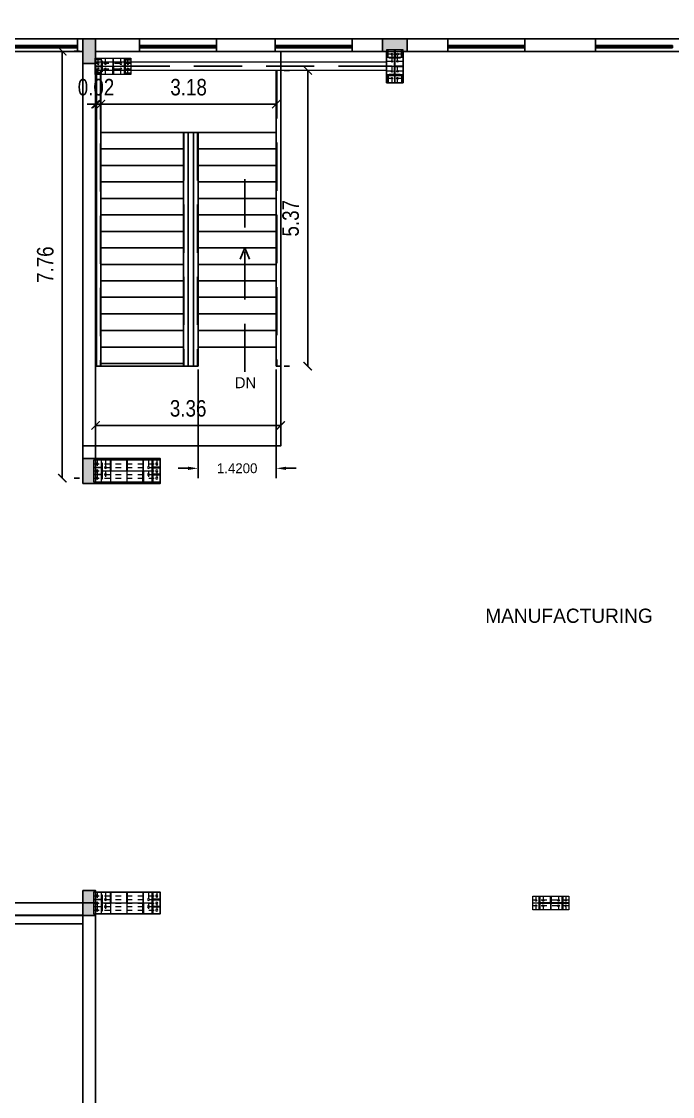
# Model space of a CAD drawing. Header units: metres. Extents: x 1422408 to 2267285, y 4015 to 80428.
# Drawn here: x 2267129.57 to 2267141.4, y 4048.94 to 4068.47 of the extents above; entities that cross this region are included whole.
import ezdxf
from ezdxf.enums import TextEntityAlignment as Align

# ---------------------------------------------------------------- set-up
doc = ezdxf.new("R2010")
doc.units = ezdxf.units.M
doc.header["$LTSCALE"] = 3.5
doc.header["$MEASUREMENT"] = 0
for name, pattern in [('CENTER2', [1.125, 0.75, -0.125, 0.125, -0.125]), ('CONTIN', [0]), ('DOT2', [0.125, 0, -0.125]), ('HIDDEN', [0.375, 0.25, -0.125])]:
    doc.linetypes.add(name, pattern=pattern)
doc.layers.get('0').update_dxf_attribs({"linetype": 'CONTINUOUS'})
doc.layers.get('DEFPOINTS').update_dxf_attribs({"linetype": 'CONTINUOUS'})
for name, color, linetype, lineweight in [('1', 1, 'CONTIN', 18), ('BASEPLATE', 2, 'CONTINUOUS', 18), ('RCC COLUMN', 7, 'CONTINUOUS', 18), ('STEEL', 11, 'CONTINUOUS', 18), ('STIFFENER', 6, 'CONTINUOUS', 18)]:
    doc.layers.add(name, color=color, linetype=linetype, lineweight=lineweight)
for name, color, linetype in [('BLK_1_FLR_1_BLT_UP_AREA', 1, 'CONTINUOUS'), ('BLK_1_FLR_1_BLT_UP_AREA_DEDUCT', 1, 'CONTINUOUS'), ('BLK_1_FLR_1_CARPET_AREA', 10, 'CONTINUOUS'), ('BLK_1_FLR_1_EXIT_WIDTH_DOOR', 2, 'CONTINUOUS'), ('BLK_1_FLR_1_REGULAR_ROOM_1', 117, 'CONTINUOUS'), ('BLK_1_LVL_1_BLDG_FOOT_PRINT', 1, 'CONTINUOUS'), ('COLUMN', 2, 'CONTINUOUS'), ('DIM', 41, 'CONTINUOUS'), ('ID', 3, 'CONTINUOUS'), ('norms', 4, 'CONTINUOUS'), ('rm no', 57, 'CONTINUOUS'), ('STEPS', 233, 'CONTINUOUS'), ('TEXT1', 7, 'CONTINUOUS'), ('TURBOVENT', 16, 'CONTINUOUS'), ('WALL', 125, 'CONTINUOUS'), ('WIN', 8, 'CONTINUOUS')]:
    doc.layers.add(name, color=color, linetype=linetype)
doc.styles.add('ID', font='GOTHIC.TTF', dxfattribs={"width": 0.85})
doc.styles.add('J2', font='swissel.ttf', dxfattribs={"height": 4.75})
doc.styles.add('USA TEXT', font='GOTHIC.TTF')
doc.dimstyles.new('1-100-ID', dxfattribs={"dimtxt": 0.3, "dimasz": 0.15, "dimexe": 0.1, "dimexo": 0.06, "dimgap": 0.15, "dimtad": 1, "dimzin": 3, "dimdsep": 46, "dimtxsty": 'ID', "dimblk": 'ARCHTICK', "dimcen": 0, "dimclrd": 252, "dimclre": 252, "dimclrt": 3, "dimadec": 0, "dimazin": 0, "dimtfac": 1, "dimtix": 1, "dimtmove": 2, "dimatfit": 3, "dimldrblk": 'OPEN90', "dimfxl": 0, "dimtolj": 1, "dimtzin": 0, "dimarcsym": 0})
doc.dimstyles.get("Standard").update_dxf_attribs({"dimtxt": 0.18, "dimasz": 0.18, "dimexe": 0.18, "dimexo": 0.0625, "dimgap": 0.09, "dimtad": 0, "dimtih": 1, "dimtoh": 1, "dimdec": 4, "dimzin": 0, "dimdsep": 46, "dimtxsty": 'Standard', "dimcen": 0.09, "dimadec": 0, "dimazin": 0, "dimtfac": 1, "dimtdec": 4, "dimtofl": 0, "dimtmove": 0, "dimatfit": 3, "dimfxl": 1, "dimtolj": 1, "dimtzin": 0, "dimarcsym": 0})

# ---------------------------------------------------------------- blocks, each defined once
blk = doc.blocks.new('BP4')
at = {"layer": '1', "linetype": 'Continuous'}
for centre in [(12801591, 6757594), (12801591, 6757464), (12801691, 6757594), (12801691, 6757464), (12801591, 6757184), (12801591, 6757054), (12801691, 6757184), (12801691, 6757054)]:
    blk.add_circle(centre, 16, dxfattribs=at)
at = {"layer": 'BASEPLATE', "linetype": 'Continuous'}
blk.add_lwpolyline([(12801791, 6757649), (12801491, 6757649), (12801491, 6756999), (12801791, 6756999)], close=True, dxfattribs=at)
at = {"layer": 'RCC COLUMN', "color": 4, "linetype": 'CENTER2', "ltscale": 2}
for p, q in [((12801591, 6756999), (12801591, 6757649)), ((12801691, 6756999), (12801691, 6757649)), ((12801791, 6757594), (12801491, 6757594)), ((12801791, 6757464), (12801491, 6757464)), ((12801791, 6757324), (12801491, 6757324)), ((12801791, 6757184), (12801491, 6757184)), ((12801791, 6757054), (12801491, 6757054))]:
    blk.add_line(p, q, dxfattribs=at)
at = {"layer": 'RCC COLUMN', "linetype": 'Continuous'}
blk.add_line((12801638, 6757324), (12801643, 6757324), dxfattribs=at)
at = {"layer": 'STEEL', "linetype": 'Continuous'}
for points in [[(12801541, 6757524), (12801741, 6757524), (12801741, 6757532), (12801541, 6757532)], [(12801638, 6757124), (12801643, 6757124), (12801643, 6757524), (12801638, 6757524)], [(12801541, 6757124), (12801741, 6757124), (12801741, 6757116), (12801541, 6757116)]]:
    blk.add_lwpolyline(points, close=True, dxfattribs=at)
at = {"layer": 'STIFFENER', "linetype": 'Continuous'}
for points in [[(12801511, 6757639), (12801511, 6757542), (12801521, 6757542), (12801521, 6757639)], [(12801646, 6757639), (12801646, 6757542), (12801636, 6757542), (12801636, 6757639)], [(12801771, 6757639), (12801771, 6757542), (12801761, 6757542), (12801761, 6757639)], [(12801501, 6757542), (12801781, 6757542), (12801781, 6757532), (12801501, 6757532)], [(12801501, 6757329), (12801638, 6757329), (12801638, 6757319), (12801501, 6757319)], [(12801781, 6757329), (12801643, 6757329), (12801643, 6757319), (12801781, 6757319)], [(12801501, 6757106), (12801781, 6757106), (12801781, 6757116), (12801501, 6757116)], [(12801511, 6757009), (12801511, 6757106), (12801521, 6757106), (12801521, 6757009)], [(12801646, 6757009), (12801646, 6757106), (12801636, 6757106), (12801636, 6757009)], [(12801771, 6757009), (12801771, 6757106), (12801761, 6757106), (12801761, 6757009)]]:
    blk.add_lwpolyline(points, close=True, dxfattribs=at)
blk = doc.blocks.new('BP1')
at = {"layer": '1', "linetype": 'Continuous'}
for centre in [(12808943, 6760111), (12809008, 6759961), (12809073, 6760111), (12809138, 6759961), (12809203, 6760111), (12809008, 6759181), (12809138, 6759181), (12808943, 6759031), (12809073, 6759031), (12809203, 6759031)]:
    blk.add_circle(centre, 18, dxfattribs=at)
at = {"layer": 'BASEPLATE', "linetype": 'Continuous'}
blk.add_lwpolyline([(12808878, 6760176), (12809268, 6760176), (12809268, 6758966), (12808878, 6758966)], close=True, dxfattribs=at)
at = {"layer": 'RCC COLUMN', "color": 4, "linetype": 'CENTER2', "ltscale": 2}
for p, q in [((12808943, 6760176), (12808943, 6758966)), ((12809008, 6760176), (12809008, 6758966)), ((12809073, 6760176), (12809073, 6758966)), ((12809138, 6760176), (12809138, 6758966)), ((12809203, 6760176), (12809203, 6758966)), ((12808878, 6760111), (12809268, 6760111)), ((12808878, 6759961), (12809268, 6759961)), ((12808878, 6759571), (12809268, 6759571)), ((12808878, 6759181), (12809268, 6759181)), ((12808878, 6759031), (12809268, 6759031))]:
    blk.add_line(p, q, dxfattribs=at)
at = {"layer": 'STEEL', "linetype": 'Continuous'}
for points in [[(12808923, 6760021), (12809223, 6760021), (12809223, 6760031), (12808923, 6760031)], [(12809070, 6760021), (12809070, 6759121), (12809076, 6759121), (12809076, 6760021)], [(12808923, 6759121), (12809223, 6759121), (12809223, 6759111), (12808923, 6759111)]]:
    blk.add_lwpolyline(points, close=True, dxfattribs=at)
at = {"layer": 'STIFFENER', "linetype": 'Continuous'}
for points in [[(12809003, 6760166), (12809003, 6760041), (12809013, 6760041), (12809013, 6760166)], [(12809133, 6760166), (12809133, 6760041), (12809143, 6760041), (12809143, 6760166)], [(12809258, 6760031), (12808888, 6760031), (12808888, 6760041), (12809258, 6760041)], [(12808888, 6759861), (12809070, 6759861), (12809070, 6759871), (12808888, 6759871)], [(12809258, 6759861), (12809076, 6759861), (12809076, 6759871), (12809258, 6759871)], [(12808888, 6759566), (12809070, 6759566), (12809070, 6759576), (12808888, 6759576)], [(12809258, 6759566), (12809076, 6759566), (12809076, 6759576), (12809258, 6759576)], [(12808888, 6759281), (12809070, 6759281), (12809070, 6759271), (12808888, 6759271)], [(12809258, 6759281), (12809076, 6759281), (12809076, 6759271), (12809258, 6759271)], [(12809258, 6759111), (12808888, 6759111), (12808888, 6759101), (12809258, 6759101)], [(12809003, 6758976), (12809003, 6759101), (12809013, 6759101), (12809013, 6758976)], [(12809133, 6758976), (12809133, 6759101), (12809143, 6759101), (12809143, 6758976)]]:
    blk.add_lwpolyline(points, close=True, dxfattribs=at)
blk = doc.blocks.new('BP3')
at = {"layer": '1', "linetype": 'Continuous'}
for centre in [(12663443, 6740559), (12663443, 6740429), (12663543, 6740559), (12663543, 6740429), (12663443, 6740249), (12663543, 6740249), (12663443, 6740119), (12663543, 6740119)]:
    blk.add_circle(centre, 16, dxfattribs=at)
at = {"layer": 'BASEPLATE', "linetype": 'Continuous'}
blk.add_lwpolyline([(12663343, 6740039), (12663643, 6740039), (12663643, 6740639), (12663343, 6740639)], close=True, dxfattribs=at)
at = {"layer": 'RCC COLUMN', "color": 4, "linetype": 'CENTER2', "ltscale": 2}
for p, q in [((12663443, 6740639), (12663443, 6740039)), ((12663493, 6740639), (12663493, 6740039)), ((12663543, 6740639), (12663543, 6740039)), ((12663343, 6740559), (12663643, 6740559)), ((12663343, 6740429), (12663643, 6740429)), ((12663343, 6740339), (12663643, 6740339)), ((12663343, 6740249), (12663643, 6740249)), ((12663343, 6740119), (12663643, 6740119))]:
    blk.add_line(p, q, dxfattribs=at)
at = {"layer": 'STEEL', "linetype": 'Continuous'}
for points in [[(12663593, 6740489), (12663593, 6740497), (12663393, 6740497), (12663393, 6740489)], [(12663496, 6740489), (12663496, 6740189), (12663491, 6740189), (12663491, 6740489)], [(12663593, 6740189), (12663593, 6740181), (12663393, 6740181), (12663393, 6740189)]]:
    blk.add_lwpolyline(points, close=True, dxfattribs=at)
at = {"layer": 'STIFFENER', "linetype": 'Continuous'}
for points in [[(12663363, 6740629), (12663363, 6740507), (12663373, 6740507), (12663373, 6740629)], [(12663488, 6740629), (12663488, 6740507), (12663498, 6740507), (12663498, 6740629)], [(12663623, 6740629), (12663623, 6740507), (12663613, 6740507), (12663613, 6740629)], [(12663633, 6740507), (12663353, 6740507), (12663353, 6740497), (12663633, 6740497)], [(12663353, 6740334), (12663491, 6740334), (12663491, 6740344), (12663353, 6740344)], [(12663633, 6740334), (12663496, 6740334), (12663496, 6740344), (12663633, 6740344)], [(12663633, 6740171), (12663353, 6740171), (12663353, 6740181), (12663633, 6740181)], [(12663363, 6740049), (12663363, 6740171), (12663373, 6740171), (12663373, 6740049)], [(12663488, 6740049), (12663488, 6740171), (12663498, 6740171), (12663498, 6740049)], [(12663623, 6740049), (12663623, 6740171), (12663613, 6740171), (12663613, 6740049)]]:
    blk.add_lwpolyline(points, close=True, dxfattribs=at)
blk = doc.blocks.new('BP2')
at = {"layer": '1', "linetype": 'Continuous'}
for centre in [(12850902, 6749562), (12850902, 6749432), (12851002, 6749562), (12851002, 6749432), (12850902, 6749152), (12850902, 6749022), (12851002, 6749152), (12851002, 6749022)]:
    blk.add_circle(centre, 15, dxfattribs=at)
at = {"layer": 'BASEPLATE', "linetype": 'Continuous'}
blk.add_lwpolyline([(12850827, 6749617), (12851077, 6749617), (12851077, 6748967), (12850827, 6748967)], close=True, dxfattribs=at)
at = {"layer": 'RCC COLUMN', "color": 4, "linetype": 'CENTER2', "ltscale": 2}
for p, q in [((12850902, 6749617), (12850902, 6748967)), ((12850952, 6749617), (12850952, 6748967)), ((12851002, 6749617), (12851002, 6748967)), ((12850827, 6749562), (12851077, 6749562)), ((12850827, 6749292), (12851077, 6749292)), ((12850827, 6749152), (12851077, 6749152)), ((12850827, 6749022), (12851077, 6749022))]:
    blk.add_line(p, q, dxfattribs=at)
at = {"layer": 'RCC COLUMN', "color": 4, "linetype": 'CENTER2'}
blk.add_line((12850827, 6749432), (12851077, 6749432), dxfattribs=at)
at = {"layer": 'STEEL', "linetype": 'Continuous'}
for points in [[(12850840, 6749492), (12851065, 6749492), (12851065, 6749502), (12850840, 6749502)], [(12850949, 6749092), (12850955, 6749092), (12850955, 6749492), (12850949, 6749492)], [(12850840, 6749092), (12851065, 6749092), (12851065, 6749082), (12850840, 6749082)]]:
    blk.add_lwpolyline(points, close=True, dxfattribs=at)
at = {"layer": 'STIFFENER', "linetype": 'Continuous'}
for points in [[(12851067, 6749502), (12850837, 6749502), (12850837, 6749512), (12851067, 6749512)], [(12850947, 6749607), (12850947, 6749512), (12850957, 6749512), (12850957, 6749607)], [(12850837, 6749297), (12850949, 6749297), (12850949, 6749287), (12850837, 6749287)], [(12851067, 6749297), (12850955, 6749297), (12850955, 6749287), (12851067, 6749287)], [(12851067, 6749082), (12850837, 6749082), (12850837, 6749072), (12851067, 6749072)], [(12850947, 6748977), (12850947, 6749072), (12850957, 6749072), (12850957, 6748977)]]:
    blk.add_lwpolyline(points, close=True, dxfattribs=at)
blk = doc.blocks.new('window')
at = {"layer": 'DIM', "color": 9}
for p, q in [((1380, 160), (20, 160)), ((1380, 123), (20, 123)), ((1370, 153), (33, 153)), ((1370, 131), (48, 131))]:
    blk.add_line(p, q, dxfattribs=at)
at = {"layer": 'DIM'}
for p, q in [((48, 153), (56, 146)), ((1352, 146), (48, 146)), ((1352, 139), (48, 139)), ((48, 131), (56, 139)), ((1352, 153), (1344, 146)), ((1352, 131), (1344, 139))]:
    blk.add_line(p, q, dxfattribs=at)
at = {"layer": 'DIM', "color": 9}
for points in [[(0, 123), (20, 123), (20, 160), (0, 160)], [(1400, 123), (1380, 123), (1380, 160), (1400, 160)]]:
    blk.add_lwpolyline(points, close=True, dxfattribs=at)
at = {"layer": 'DIM'}
for points in [[(20, 153), (20, 144, -1), (20, 140), (20, 132), (23, 132), (23, 130), (30, 130), (30, 131), (33, 131), (48, 131), (48, 153), (30, 153), (30, 155), (23, 155), (23, 153)], [(1380, 153), (1380, 144, 1), (1380, 140), (1380, 132), (1377, 132), (1377, 130), (1370, 130), (1370, 131), (1367, 131), (1352, 131), (1352, 153), (1370, 153), (1370, 155), (1377, 155), (1377, 153)]]:
    blk.add_lwpolyline(points, format="xyb", close=True, dxfattribs=at)
at = {"layer": 'WIN'}
for points in [[(0, 230), (1400, 230)], [(0, 0), (1400, 0)]]:
    blk.add_lwpolyline(points, dxfattribs=at)
blk = doc.blocks.new('_ArchTick')
at = {"color": 0, "linetype": 'ByBlock', "const_width": 0.15}
blk.add_lwpolyline([(-0.5, -0.5), (0.5, 0.5)], dxfattribs=at)
blk = doc.blocks.new('*D230')
at = {"layer": 'DEFPOINTS', "color": 0, "ltscale": 400, "transparency": 16777216}
for p in [(2267121.034, 4052.231), (2267130.687, 4052.231), (2267131.222, 4036.986)]:
    blk.add_point(p, dxfattribs=at)
at = {"layer": 'ID', "color": 252, "linetype": 'DOT2', "lineweight": -2, "ltscale": 400, "transparency": 16777216}
for p, q in [((2267130.627, 4052.231), (2267120.934, 4052.231)), ((2267131.162, 4036.986), (2267120.934, 4036.986))]:
    blk.add_line(p, q, dxfattribs=at)
at = {"layer": 'ID', "color": 252, "lineweight": -2, "ltscale": 400, "transparency": 16777216}
blk.add_line((2267121.034, 4036.986), (2267121.034, 4052.231), dxfattribs=at)
at = {"layer": 'ID', "color": 252, "lineweight": -2, "ltscale": 400, "transparency": 16777216, "xscale": 0.15, "yscale": 0.15, "zscale": 0.15}
for p, rotation in [((2267121.034, 4052.231), 90), ((2267121.034, 4036.986), 270)]:
    blk.add_blockref('_ArchTick', p, dxfattribs=dict(at, rotation=rotation))
at = {"layer": 'ID', "color": 3, "ltscale": 400, "transparency": 16777216, "insert": (2267120.726, 4044.609), "char_height": 0.3, "attachment_point": 5, "rotation": 90, "style": 'ID'}
blk.add_mtext('\\A1;15.25', dxfattribs=at)
blk = doc.blocks.new('_Open90')
at = {"color": 0, "linetype": 'ByBlock', "lineweight": -2}
for p, q in [((0, 0), (-1, 0)), ((-0.5, 0.5), (0, 0)), ((0, 0), (-0.5, -0.5))]:
    blk.add_line(p, q, dxfattribs=at)
blk = doc.blocks.new('*D231')
at = {"layer": 'DEFPOINTS', "color": 0, "ltscale": 400, "transparency": 16777216}
for p in [(2267121.034, 4052.461), (2267130.687, 4052.461), (2267130.687, 4052.231)]:
    blk.add_point(p, dxfattribs=at)
at = {"layer": 'ID', "color": 252, "linetype": 'DOT2', "lineweight": -2, "ltscale": 400, "transparency": 16777216}
for p, q in [((2267130.627, 4052.461), (2267120.934, 4052.461)), ((2267130.627, 4052.231), (2267120.934, 4052.231))]:
    blk.add_line(p, q, dxfattribs=at)
at = {"layer": 'ID', "color": 252, "lineweight": -2, "ltscale": 400, "transparency": 16777216}
for p, q in [((2267121.034, 4052.461), (2267121.034, 4052.611)), ((2267121.034, 4052.231), (2267121.034, 4052.461)), ((2267121.034, 4052.231), (2267121.034, 4052.081))]:
    blk.add_line(p, q, dxfattribs=at)
at = {"layer": 'ID', "color": 252, "lineweight": -2, "ltscale": 400, "transparency": 16777216, "xscale": 0.15, "yscale": 0.15, "zscale": 0.15}
for p, rotation in [((2267121.034, 4052.461), 270), ((2267121.034, 4052.231), 90)]:
    blk.add_blockref('_ArchTick', p, dxfattribs=dict(at, rotation=rotation))
at = {"layer": 'ID', "color": 3, "ltscale": 400, "transparency": 16777216, "insert": (2267120.726, 4052.346), "char_height": 0.3, "attachment_point": 5, "rotation": 90, "style": 'ID'}
blk.add_mtext('\\A1;0.23', dxfattribs=at)
blk = doc.blocks.new('*D232')
at = {"layer": 'DEFPOINTS', "color": 0, "ltscale": 400, "transparency": 16777216}
for p in [(2267121.034, 4057.003), (2267122.917, 4057.003), (2267130.687, 4052.461)]:
    blk.add_point(p, dxfattribs=at)
at = {"layer": 'ID', "color": 252, "linetype": 'DOT2', "lineweight": -2, "ltscale": 400, "transparency": 16777216}
for p, q in [((2267122.857, 4057.003), (2267120.934, 4057.003)), ((2267130.627, 4052.461), (2267120.934, 4052.461))]:
    blk.add_line(p, q, dxfattribs=at)
at = {"layer": 'ID', "color": 252, "lineweight": -2, "ltscale": 400, "transparency": 16777216}
blk.add_line((2267121.034, 4052.461), (2267121.034, 4057.003), dxfattribs=at)
at = {"layer": 'ID', "color": 252, "lineweight": -2, "ltscale": 400, "transparency": 16777216, "xscale": 0.15, "yscale": 0.15, "zscale": 0.15}
for p, rotation in [((2267121.034, 4057.003), 90), ((2267121.034, 4052.461), 270)]:
    blk.add_blockref('_ArchTick', p, dxfattribs=dict(at, rotation=rotation))
at = {"layer": 'ID', "color": 3, "ltscale": 400, "transparency": 16777216, "insert": (2267120.726, 4054.732), "char_height": 0.3, "attachment_point": 5, "rotation": 90, "style": 'ID'}
blk.add_mtext('\\A1;4.54', dxfattribs=at)
blk = doc.blocks.new('*D235')
at = {"layer": 'DEFPOINTS', "color": 0, "ltscale": 400, "transparency": 16777216}
for p in [(2267131.979, 4068.156), (2267120.31, 4036.756), (2267131.979, 4036.756)]:
    blk.add_point(p, dxfattribs=at)
at = {"layer": 'ID', "color": 252, "linetype": 'DOT2', "lineweight": -2, "ltscale": 400, "transparency": 16777216}
for p, q in [((2267131.919, 4068.156), (2267120.21, 4068.156)), ((2267131.919, 4036.756), (2267120.21, 4036.756))]:
    blk.add_line(p, q, dxfattribs=at)
at = {"layer": 'ID', "color": 252, "lineweight": -2, "ltscale": 400, "transparency": 16777216}
blk.add_line((2267120.31, 4068.156), (2267120.31, 4036.756), dxfattribs=at)
at = {"layer": 'ID', "color": 252, "lineweight": -2, "ltscale": 400, "transparency": 16777216, "xscale": 0.15, "yscale": 0.15, "zscale": 0.15}
for p, rotation in [((2267120.31, 4068.156), 90), ((2267120.31, 4036.756), 270)]:
    blk.add_blockref('_ArchTick', p, dxfattribs=dict(at, rotation=rotation))
at = {"layer": 'ID', "color": 3, "ltscale": 400, "transparency": 16777216, "insert": (2267120.003, 4052.456), "char_height": 0.3, "attachment_point": 5, "rotation": 90, "style": 'ID'}
blk.add_mtext('\\A1;31.40', dxfattribs=at)
blk = doc.blocks.new('*D248')
at = {"layer": 'DEFPOINTS', "color": 0, "ltscale": 400, "transparency": 16777216}
for p in [(2267124.528, 4052.231), (2267130.687, 4038.393), (2267124.528, 4034.641)]:
    blk.add_point(p, dxfattribs=at)
at = {"layer": 'ID', "color": 252, "linetype": 'DOT2', "lineweight": -2, "ltscale": 400, "transparency": 16777216}
for p, q in [((2267124.528, 4052.171), (2267124.528, 4034.541)), ((2267130.687, 4038.333), (2267130.687, 4034.541))]:
    blk.add_line(p, q, dxfattribs=at)
at = {"layer": 'ID', "color": 252, "lineweight": -2, "ltscale": 400, "transparency": 16777216}
blk.add_line((2267130.687, 4034.641), (2267124.528, 4034.641), dxfattribs=at)
at = {"layer": 'ID', "color": 252, "lineweight": -2, "ltscale": 400, "transparency": 16777216, "xscale": 0.15, "yscale": 0.15, "zscale": 0.15, "rotation": 180}
blk.add_blockref('_ArchTick', (2267124.528, 4034.641), dxfattribs=at)
at = {"layer": 'ID', "color": 252, "lineweight": -2, "ltscale": 400, "transparency": 16777216, "xscale": 0.15, "yscale": 0.15, "zscale": 0.15}
blk.add_blockref('_ArchTick', (2267130.687, 4034.641), dxfattribs=at)
at = {"layer": 'ID', "color": 3, "ltscale": 400, "transparency": 16777216, "insert": (2267127.608, 4034.949), "char_height": 0.3, "attachment_point": 5, "style": 'ID'}
blk.add_mtext('\\A1;6.16', dxfattribs=at)
blk = doc.blocks.new('*D253')
at = {"layer": 'DEFPOINTS', "color": 0, "ltscale": 400, "transparency": 16777216}
for p in [(2267130.687, 4072.064), (2267122.917, 4069.499), (2267130.687, 4067.706)]:
    blk.add_point(p, dxfattribs=at)
at = {"layer": 'ID', "color": 252, "linetype": 'DOT2', "lineweight": -2, "ltscale": 400, "transparency": 16777216}
for p, q in [((2267122.917, 4069.559), (2267122.917, 4072.164)), ((2267130.687, 4067.766), (2267130.687, 4072.164))]:
    blk.add_line(p, q, dxfattribs=at)
at = {"layer": 'ID', "color": 252, "lineweight": -2, "ltscale": 400, "transparency": 16777216}
blk.add_line((2267122.917, 4072.064), (2267130.687, 4072.064), dxfattribs=at)
at = {"layer": 'ID', "color": 252, "lineweight": -2, "ltscale": 400, "transparency": 16777216, "xscale": 0.15, "yscale": 0.15, "zscale": 0.15, "rotation": 180}
blk.add_blockref('_ArchTick', (2267122.917, 4072.064), dxfattribs=at)
at = {"layer": 'ID', "color": 252, "lineweight": -2, "ltscale": 400, "transparency": 16777216, "xscale": 0.15, "yscale": 0.15, "zscale": 0.15}
blk.add_blockref('_ArchTick', (2267130.687, 4072.064), dxfattribs=at)
at = {"layer": 'ID', "color": 3, "ltscale": 400, "transparency": 16777216, "insert": (2267126.802, 4072.367), "char_height": 0.3, "attachment_point": 5, "style": 'ID'}
blk.add_mtext('\\A1;7.77', dxfattribs=at)
blk = doc.blocks.new('*D254')
at = {"layer": 'DEFPOINTS', "color": 0, "ltscale": 400, "transparency": 16777216}
for p in [(2267130.917, 4072.064), (2267130.687, 4067.706), (2267130.917, 4067.566)]:
    blk.add_point(p, dxfattribs=at)
at = {"layer": 'ID', "color": 252, "linetype": 'DOT2', "lineweight": -2, "ltscale": 400, "transparency": 16777216}
for p, q in [((2267130.687, 4067.766), (2267130.687, 4072.164)), ((2267130.917, 4067.626), (2267130.917, 4072.164))]:
    blk.add_line(p, q, dxfattribs=at)
at = {"layer": 'ID', "color": 252, "lineweight": -2, "ltscale": 400, "transparency": 16777216}
for p, q in [((2267130.687, 4072.064), (2267130.537, 4072.064)), ((2267130.687, 4072.064), (2267130.917, 4072.064)), ((2267130.917, 4072.064), (2267131.067, 4072.064))]:
    blk.add_line(p, q, dxfattribs=at)
at = {"layer": 'ID', "color": 252, "lineweight": -2, "ltscale": 400, "transparency": 16777216, "xscale": 0.15, "yscale": 0.15, "zscale": 0.15}
blk.add_blockref('_ArchTick', (2267130.687, 4072.064), dxfattribs=at)
at = {"layer": 'ID', "color": 252, "lineweight": -2, "ltscale": 400, "transparency": 16777216, "xscale": 0.15, "yscale": 0.15, "zscale": 0.15, "rotation": 180}
blk.add_blockref('_ArchTick', (2267130.917, 4072.064), dxfattribs=at)
at = {"layer": 'ID', "color": 3, "ltscale": 400, "transparency": 16777216, "insert": (2267130.802, 4072.371), "char_height": 0.3, "attachment_point": 5, "style": 'ID'}
blk.add_mtext('\\A1;0.23', dxfattribs=at)
blk = doc.blocks.new('*D255')
at = {"layer": 'DEFPOINTS', "color": 0, "ltscale": 400, "transparency": 16777216}
for p in [(2267147.457, 4072.064), (2267147.457, 4068.149), (2267130.917, 4067.566)]:
    blk.add_point(p, dxfattribs=at)
at = {"layer": 'ID', "color": 252, "linetype": 'DOT2', "lineweight": -2, "ltscale": 400, "transparency": 16777216}
for p, q in [((2267130.917, 4067.626), (2267130.917, 4072.164)), ((2267147.457, 4068.209), (2267147.457, 4072.164))]:
    blk.add_line(p, q, dxfattribs=at)
at = {"layer": 'ID', "color": 252, "lineweight": -2, "ltscale": 400, "transparency": 16777216}
blk.add_line((2267130.917, 4072.064), (2267147.457, 4072.064), dxfattribs=at)
at = {"layer": 'ID', "color": 252, "lineweight": -2, "ltscale": 400, "transparency": 16777216, "xscale": 0.15, "yscale": 0.15, "zscale": 0.15, "rotation": 180}
blk.add_blockref('_ArchTick', (2267130.917, 4072.064), dxfattribs=at)
at = {"layer": 'ID', "color": 252, "lineweight": -2, "ltscale": 400, "transparency": 16777216, "xscale": 0.15, "yscale": 0.15, "zscale": 0.15}
blk.add_blockref('_ArchTick', (2267147.457, 4072.064), dxfattribs=at)
at = {"layer": 'ID', "color": 3, "ltscale": 400, "transparency": 16777216, "insert": (2267139.187, 4072.371), "char_height": 0.3, "attachment_point": 5, "style": 'ID'}
blk.add_mtext('\\A1;16.54', dxfattribs=at)
blk = doc.blocks.new('*D260')
at = {"layer": 'DEFPOINTS', "color": 0, "ltscale": 400, "transparency": 16777216}
for p in [(2267147.687, 4073.043), (2267147.687, 4068.156), (2267122.687, 4067.797)]:
    blk.add_point(p, dxfattribs=at)
at = {"layer": 'ID', "color": 252, "linetype": 'DOT2', "lineweight": -2, "ltscale": 400, "transparency": 16777216}
for p, q in [((2267122.687, 4067.857), (2267122.687, 4073.143)), ((2267147.687, 4068.216), (2267147.687, 4073.143))]:
    blk.add_line(p, q, dxfattribs=at)
at = {"layer": 'ID', "color": 252, "lineweight": -2, "ltscale": 400, "transparency": 16777216}
blk.add_line((2267122.687, 4073.043), (2267147.687, 4073.043), dxfattribs=at)
at = {"layer": 'ID', "color": 252, "lineweight": -2, "ltscale": 400, "transparency": 16777216, "xscale": 0.15, "yscale": 0.15, "zscale": 0.15, "rotation": 180}
blk.add_blockref('_ArchTick', (2267122.687, 4073.043), dxfattribs=at)
at = {"layer": 'ID', "color": 252, "lineweight": -2, "ltscale": 400, "transparency": 16777216, "xscale": 0.15, "yscale": 0.15, "zscale": 0.15}
blk.add_blockref('_ArchTick', (2267147.687, 4073.043), dxfattribs=at)
at = {"layer": 'ID', "color": 3, "ltscale": 400, "transparency": 16777216, "insert": (2267135.187, 4073.351), "char_height": 0.3, "attachment_point": 5, "style": 'ID'}
blk.add_mtext('\\A1;25.00', dxfattribs=at)
blk = doc.blocks.new('*D220')
at = {"layer": 'DEFPOINTS', "color": 0, "ltscale": 400, "transparency": 16777216}
for p in [(2267130.687, 4067.931), (2267130.313, 4060.176), (2267130.687, 4060.176)]:
    blk.add_point(p, dxfattribs=at)
at = {"layer": 'ID', "color": 252, "linetype": 'DOT2', "lineweight": -2, "ltscale": 400, "transparency": 16777216}
for p, q in [((2267130.627, 4067.931), (2267130.213, 4067.931)), ((2267130.627, 4060.176), (2267130.213, 4060.176))]:
    blk.add_line(p, q, dxfattribs=at)
at = {"layer": 'ID', "color": 252, "lineweight": -2, "ltscale": 400, "transparency": 16777216}
blk.add_line((2267130.313, 4067.931), (2267130.313, 4060.176), dxfattribs=at)
at = {"layer": 'ID', "color": 252, "lineweight": -2, "ltscale": 400, "transparency": 16777216, "xscale": 0.15, "yscale": 0.15, "zscale": 0.15}
for p, rotation in [((2267130.313, 4067.931), 90), ((2267130.313, 4060.176), 270)]:
    blk.add_blockref('_ArchTick', p, dxfattribs=dict(at, rotation=rotation))
at = {"layer": 'ID', "color": 3, "ltscale": 400, "transparency": 16777216, "insert": (2267130.005, 4064.054), "char_height": 0.3, "attachment_point": 5, "rotation": 90, "style": 'ID'}
blk.add_mtext('\\A1;7.76', dxfattribs=at)
blk = doc.blocks.new('*D221')
at = {"layer": 'DEFPOINTS', "color": 0, "ltscale": 400, "transparency": 16777216}
for p in [(2267134.281, 4067.583), (2267134.281, 4062.21), (2267134.77, 4062.21)]:
    blk.add_point(p, dxfattribs=at)
at = {"layer": 'ID', "color": 252, "linetype": 'DOT2', "lineweight": -2, "ltscale": 400, "transparency": 16777216}
for p, q in [((2267134.341, 4067.583), (2267134.87, 4067.583)), ((2267134.341, 4062.21), (2267134.87, 4062.21))]:
    blk.add_line(p, q, dxfattribs=at)
at = {"layer": 'ID', "color": 252, "lineweight": -2, "ltscale": 400, "transparency": 16777216}
blk.add_line((2267134.77, 4067.583), (2267134.77, 4062.21), dxfattribs=at)
at = {"layer": 'ID', "color": 252, "lineweight": -2, "ltscale": 400, "transparency": 16777216, "xscale": 0.15, "yscale": 0.15, "zscale": 0.15}
for p, rotation in [((2267134.77, 4067.583), 90), ((2267134.77, 4062.21), 270)]:
    blk.add_blockref('_ArchTick', p, dxfattribs=dict(at, rotation=rotation))
at = {"layer": 'ID', "color": 3, "ltscale": 400, "transparency": 16777216, "insert": (2267134.462, 4064.897), "char_height": 0.3, "attachment_point": 5, "rotation": 90, "style": 'ID'}
blk.add_mtext('\\A1;5.37', dxfattribs=at)
blk = doc.blocks.new('*D222')
at = {"layer": 'DEFPOINTS', "color": 0, "ltscale": 400, "transparency": 16777216}
for p in [(2267130.917, 4062.21), (2267134.281, 4062.21), (2267134.281, 4061.134)]:
    blk.add_point(p, dxfattribs=at)
at = {"layer": 'ID', "color": 252, "linetype": 'DOT2', "lineweight": -2, "ltscale": 400, "transparency": 16777216}
for p, q in [((2267130.917, 4062.15), (2267130.917, 4061.034)), ((2267134.281, 4062.15), (2267134.281, 4061.034))]:
    blk.add_line(p, q, dxfattribs=at)
at = {"layer": 'ID', "color": 252, "lineweight": -2, "ltscale": 400, "transparency": 16777216}
blk.add_line((2267130.917, 4061.134), (2267134.281, 4061.134), dxfattribs=at)
at = {"layer": 'ID', "color": 252, "lineweight": -2, "ltscale": 400, "transparency": 16777216, "xscale": 0.15, "yscale": 0.15, "zscale": 0.15, "rotation": 180}
blk.add_blockref('_ArchTick', (2267130.917, 4061.134), dxfattribs=at)
at = {"layer": 'ID', "color": 252, "lineweight": -2, "ltscale": 400, "transparency": 16777216, "xscale": 0.15, "yscale": 0.15, "zscale": 0.15}
blk.add_blockref('_ArchTick', (2267134.281, 4061.134), dxfattribs=at)
at = {"layer": 'ID', "color": 3, "ltscale": 400, "transparency": 16777216, "insert": (2267132.599, 4061.441), "char_height": 0.3, "attachment_point": 5, "style": 'ID'}
blk.add_mtext('\\A1;3.36', dxfattribs=at)
blk = doc.blocks.new('*D223')
at = {"layer": 'DEFPOINTS', "color": 0, "ltscale": 400, "transparency": 16777216}
for p in [(2267131.015, 4066.992), (2267134.199, 4066.97), (2267134.199, 4066.961)]:
    blk.add_point(p, dxfattribs=at)
at = {"layer": 'ID', "color": 252, "linetype": 'DOT2', "lineweight": -2, "ltscale": 400, "transparency": 16777216}
for p, q in [((2267134.199, 4067.021), (2267134.199, 4067.07)), ((2267131.015, 4066.932), (2267131.015, 4066.87))]:
    blk.add_line(p, q, dxfattribs=at)
at = {"layer": 'ID', "color": 252, "lineweight": -2, "ltscale": 400, "transparency": 16777216}
blk.add_line((2267131.015, 4066.97), (2267134.199, 4066.97), dxfattribs=at)
at = {"layer": 'ID', "color": 252, "lineweight": -2, "ltscale": 400, "transparency": 16777216, "xscale": 0.15, "yscale": 0.15, "zscale": 0.15, "rotation": 180}
blk.add_blockref('_ArchTick', (2267131.015, 4066.97), dxfattribs=at)
at = {"layer": 'ID', "color": 252, "lineweight": -2, "ltscale": 400, "transparency": 16777216, "xscale": 0.15, "yscale": 0.15, "zscale": 0.15}
blk.add_blockref('_ArchTick', (2267134.199, 4066.97), dxfattribs=at)
at = {"layer": 'ID', "color": 3, "ltscale": 400, "transparency": 16777216, "insert": (2267132.607, 4067.277), "char_height": 0.3, "attachment_point": 5, "style": 'ID'}
blk.add_mtext('\\A1;3.18', dxfattribs=at)
blk = doc.blocks.new('*D224')
at = {"layer": 'DEFPOINTS', "color": 0, "ltscale": 400, "transparency": 16777216}
for p in [(2267130.917, 4066.97), (2267130.917, 4066.838), (2267130.933, 4066.838)]:
    blk.add_point(p, dxfattribs=at)
at = {"layer": 'ID', "color": 252, "linetype": 'DOT2', "lineweight": -2, "ltscale": 400, "transparency": 16777216}
for p, q in [((2267130.917, 4066.898), (2267130.917, 4067.07)), ((2267130.933, 4066.898), (2267130.933, 4067.07))]:
    blk.add_line(p, q, dxfattribs=at)
at = {"layer": 'ID', "color": 252, "lineweight": -2, "ltscale": 400, "transparency": 16777216}
for p, q in [((2267130.917, 4066.97), (2267130.767, 4066.97)), ((2267130.933, 4066.97), (2267130.917, 4066.97)), ((2267130.933, 4066.97), (2267131.083, 4066.97))]:
    blk.add_line(p, q, dxfattribs=at)
at = {"layer": 'ID', "color": 252, "lineweight": -2, "ltscale": 400, "transparency": 16777216, "xscale": 0.15, "yscale": 0.15, "zscale": 0.15}
blk.add_blockref('_ArchTick', (2267130.917, 4066.97), dxfattribs=at)
at = {"layer": 'ID', "color": 252, "lineweight": -2, "ltscale": 400, "transparency": 16777216, "xscale": 0.15, "yscale": 0.15, "zscale": 0.15, "rotation": 180}
blk.add_blockref('_ArchTick', (2267130.933, 4066.97), dxfattribs=at)
at = {"layer": 'ID', "color": 3, "ltscale": 400, "transparency": 16777216, "insert": (2267130.925, 4067.277), "char_height": 0.3, "attachment_point": 5, "style": 'ID'}
blk.add_mtext('\\A1;0.02', dxfattribs=at)
blk = doc.blocks.new('*D316')
at = {"layer": 'BLK_1_FLR_1_EXIT_WIDTH_DOOR', "color": 0, "lineweight": -2, "transparency": 16777216}
for p, q in [((2267132.779, 4062.148), (2267132.779, 4060.174)), ((2267134.199, 4062.148), (2267134.199, 4060.174)), ((2267132.599, 4060.354), (2267132.419, 4060.354)), ((2267134.379, 4060.354), (2267134.559, 4060.354))]:
    blk.add_line(p, q, dxfattribs=at)
at = {"layer": 'BLK_1_FLR_1_EXIT_WIDTH_DOOR', "color": 0, "transparency": 16777216}
for points in [[(2267132.599, 4060.384), (2267132.599, 4060.324), (2267132.779, 4060.354)], [(2267134.379, 4060.384), (2267134.379, 4060.324), (2267134.199, 4060.354)]]:
    blk.add_solid(points, dxfattribs=at)
at = {"layer": 'DEFPOINTS', "color": 0, "transparency": 16777216}
for p in [(2267132.779, 4062.21), (2267134.199, 4062.21), (2267134.199, 4060.354)]:
    blk.add_point(p, dxfattribs=at)
at = {"layer": 'BLK_1_FLR_1_EXIT_WIDTH_DOOR', "color": 0, "transparency": 16777216, "insert": (2267133.489, 4060.354), "char_height": 0.18, "attachment_point": 5}
blk.add_mtext('\\A1;1.4200', dxfattribs=at)

msp = doc.modelspace()

# ---------------------------------------------------------------- hatches: boundary and pattern name
at = {"layer": 'COLUMN', "ltscale": 400}
h = msp.add_hatch(color=254, dxfattribs=at)
h.dxf.hatch_style = 1
h.paths.add_polyline_path([(2267130.68731, 4067.70612), (2267130.91731, 4067.70612), (2267130.91731, 4068.15612), (2267130.68731, 4068.15612)])
h = msp.add_hatch(color=254, dxfattribs=at)
h.dxf.hatch_style = 1
h.paths.add_polyline_path([(2267136.12731, 4067.92612), (2267136.12731, 4068.15612), (2267136.57731, 4068.15612), (2267136.57731, 4067.92612)])
h = msp.add_hatch(color=254, dxfattribs=at)
h.dxf.hatch_style = 1
h.paths.add_polyline_path([(2267130.68731, 4060.08112), (2267130.91731, 4060.08112), (2267130.91731, 4060.53112), (2267130.68731, 4060.53112)])
h = msp.add_hatch(color=254, dxfattribs=at)
h.dxf.hatch_style = 1
h.paths.add_polyline_path([(2267130.68731, 4052.23112), (2267130.91731, 4052.23112), (2267130.91731, 4052.68112), (2267130.68731, 4052.68112)])

# ---------------------------------------------------------------- linework, layer by layer
at = {"color": 1, "linetype": 'Continuous'}
for p, q in [((2267130.93331, 4067.56812), (2267130.93331, 4062.2103)), ((2267131.01531, 4067.56812), (2267131.01531, 4062.2103)), ((2267134.19931, 4067.58312), (2267134.19931, 4062.2103)), ((2267134.28131, 4067.58312), (2267134.28131, 4062.2103)), ((2267132.51531, 4066.45812), (2267132.51531, 4062.2103)), ((2267132.51531, 4066.45812), (2267132.77131, 4066.45812)), ((2267132.59731, 4066.45812), (2267132.59731, 4062.2103)), ((2267132.69731, 4066.45812), (2267132.69731, 4062.2103)), ((2267132.77931, 4066.45812), (2267132.77931, 4062.2103)), ((2267132.59731, 4062.2103), (2267130.91731, 4062.2103)), ((2267130.93331, 4062.2103), (2267131.01531, 4062.2103)), ((2267132.69731, 4062.2103), (2267132.77931, 4062.2103)), ((2267134.28131, 4062.2103), (2267134.19931, 4062.2103))]:
    msp.add_line(p, q, dxfattribs=at)
at = {"color": 1, "linetype": 'HIDDEN'}
for p, q in [((2267131.00731, 4067.56812), (2267131.00731, 4062.2103)), ((2267134.20731, 4067.58312), (2267134.20731, 4062.2103)), ((2267132.52331, 4066.45812), (2267132.52331, 4062.2103)), ((2267132.77131, 4066.45812), (2267132.77131, 4062.2103)), ((2267133.63028, 4062.10565), (2267133.63028, 4065.72059)), ((2267133.63028, 4064.35812), (2267133.54522, 4064.15555)), ((2267133.63028, 4064.35812), (2267133.71534, 4064.15555))]:
    msp.add_line(p, q, dxfattribs=at)
at = {"layer": 'BLK_1_FLR_1_BLT_UP_AREA', "color": 45}
msp.add_lwpolyline([(2267130.68731, 4036.75612), (2267156.70794, 4036.75612), (2267156.70794, 4044.83081), (2267152.88578, 4054.71112), (2267147.68731, 4054.71112), (2267147.69298, 4068.15612), (2267122.68731, 4068.15612), (2267122.68731, 4056.95941), (2267124.52811, 4052.23112), (2267130.68731, 4052.23112)], close=True, dxfattribs=at)
at = {"layer": 'BLK_1_FLR_1_BLT_UP_AREA_DEDUCT', "color": 45, "ltscale": 400}
msp.add_lwpolyline([(2267132.51531, 4062.2103), (2267132.77931, 4062.2103), (2267132.77931, 4066.45812), (2267132.51531, 4066.45812)], close=True, dxfattribs=at)
at = {"layer": 'BLK_1_FLR_1_CARPET_AREA', "color": 14}
msp.add_lwpolyline([(2267130.91731, 4044.80112), (2267130.91731, 4052.26112), (2267132.09231, 4052.26112), (2267132.09231, 4052.65112), (2267130.91731, 4052.65112), (2267130.91731, 4052.68112), (2267130.68731, 4052.68112), (2267130.68731, 4052.46112), (2267124.68538, 4052.46112), (2267122.91731, 4057.0026), (2267122.91731, 4067.92612), (2267130.68731, 4067.92612), (2267130.68731, 4060.08112), (2267132.09231, 4060.08112), (2267132.09231, 4060.53112), (2267130.91731, 4060.53112), (2267130.91731, 4060.76112), (2267134.28131, 4060.76112), (2267134.28131, 4067.92612), (2267136.20231, 4067.92612), (2267136.20231, 4067.35812), (2267136.50231, 4067.35812), (2267136.50231, 4067.92612), (2267141.87231, 4067.92612)], dxfattribs=at)
msp.add_lwpolyline([(2267130.91731, 4060.76112), (2267134.28131, 4060.76112), (2267134.28131, 4067.92612), (2267130.91731, 4067.92612)], close=True, dxfattribs=at)
at = {"layer": 'BLK_1_FLR_1_REGULAR_ROOM_1', "color": 4}
msp.add_lwpolyline([(2267147.45731, 4049.75112), (2267154.56117, 4049.75112), (2267156.47794, 4044.78794), (2267156.47794, 4036.98144), (2267130.91731, 4036.98612), (2267130.91731, 4052.46112), (2267124.68538, 4052.46112), (2267122.91731, 4057.0026), (2267122.91731, 4067.92612), (2267130.68731, 4067.92612), (2267130.68731, 4060.76112), (2267134.28131, 4060.76112), (2267134.28131, 4067.92612), (2267147.45731, 4067.92612)], close=True, dxfattribs=at)
at = {"layer": 'BLK_1_LVL_1_BLDG_FOOT_PRINT'}
msp.add_lwpolyline([(2267152.88578, 4054.71112), (2267147.69298, 4054.71112), (2267147.69298, 4068.15803), (2267122.68731, 4068.15803), (2267122.68731, 4056.96132), (2267124.52811, 4052.23303), (2267130.68731, 4052.23303), (2267130.68731, 4036.75803), (2267156.70794, 4036.75803), (2267156.70794, 4044.83081)], close=True, dxfattribs=at)
at = {"layer": 'COLUMN', "ltscale": 400}
for points in [[(2267130.91731, 4068.15612), (2267130.68731, 4068.15612), (2267130.68731, 4067.70612), (2267130.91731, 4067.70612)], [(2267136.57731, 4068.15612), (2267136.57731, 4067.92612), (2267136.12731, 4067.92612), (2267136.12731, 4068.15612)], [(2267130.91731, 4060.53112), (2267130.68731, 4060.53112), (2267130.68731, 4060.08112), (2267130.91731, 4060.08112)], [(2267130.91731, 4052.68112), (2267130.68731, 4052.68112), (2267130.68731, 4052.23112), (2267130.91731, 4052.23112)]]:
    msp.add_lwpolyline(points, close=True, dxfattribs=at)
at = {"layer": 'norms', "ltscale": 400}
msp.add_lwpolyline([(2267122.68731, 4056.95941), (2267122.54753, 4056.90499), (2267124.42554, 4052.08112), (2267130.68731, 4052.08112)], dxfattribs=at)
at = {"layer": 'STEEL', "linetype": 'Continuous'}
for p, q in [((2267136.20231, 4067.73312), (2267130.92331, 4067.73312)), ((2267136.20231, 4067.73312), (2267130.92331, 4067.73312)), ((2267136.20231, 4067.58312), (2267130.92331, 4067.58312)), ((2267136.20231, 4067.58312), (2267130.92331, 4067.58312))]:
    msp.add_line(p, q, dxfattribs=at)
at = {"layer": 'STEEL', "linetype": 'HIDDEN'}
for p, q in [((2267136.20231, 4067.66062), (2267130.92331, 4067.66062)), ((2267136.20231, 4067.66062), (2267130.92331, 4067.66062)), ((2267136.20231, 4067.65562), (2267130.92331, 4067.65562)), ((2267136.20231, 4067.65562), (2267130.92331, 4067.65562))]:
    msp.add_line(p, q, dxfattribs=at)
at = {"layer": 'STEPS', "ltscale": 400}
msp.add_line((2267126.48731, 4067.92612), (2267130.68731, 4067.92612), dxfattribs=at)
at = {"layer": 'STEPS'}
for p, q in [((2267132.51531, 4066.45812), (2267131.01531, 4066.45812)), ((2267134.19931, 4066.45812), (2267132.77931, 4066.45812)), ((2267132.51531, 4066.15812), (2267131.01531, 4066.15812)), ((2267134.19931, 4066.15812), (2267132.77931, 4066.15812)), ((2267132.51531, 4065.85812), (2267131.01531, 4065.85812)), ((2267134.19931, 4065.85812), (2267132.77931, 4065.85812)), ((2267132.51531, 4065.55812), (2267131.01531, 4065.55812)), ((2267134.19931, 4065.55812), (2267132.77931, 4065.55812)), ((2267132.51531, 4065.25812), (2267131.01531, 4065.25812)), ((2267134.19931, 4065.25812), (2267132.77931, 4065.25812)), ((2267132.51531, 4064.95812), (2267131.01531, 4064.95812)), ((2267134.19931, 4064.95812), (2267132.77931, 4064.95812)), ((2267132.51531, 4064.65812), (2267131.01531, 4064.65812)), ((2267134.19931, 4064.65812), (2267132.77931, 4064.65812)), ((2267132.51531, 4064.35812), (2267131.01531, 4064.35812)), ((2267134.19931, 4064.35812), (2267132.77931, 4064.35812)), ((2267132.51531, 4064.05812), (2267131.01531, 4064.05812)), ((2267134.19931, 4064.05812), (2267132.77931, 4064.05812)), ((2267132.51531, 4063.75812), (2267131.01531, 4063.75812)), ((2267134.19931, 4063.75812), (2267132.77931, 4063.75812)), ((2267132.51531, 4063.46312), (2267131.01531, 4063.46312)), ((2267134.19931, 4063.46312), (2267132.77931, 4063.46312)), ((2267132.51531, 4063.15812), (2267131.01531, 4063.15812)), ((2267134.19931, 4063.15812), (2267132.77931, 4063.15812)), ((2267132.51531, 4062.85812), (2267131.01531, 4062.85812)), ((2267134.19931, 4062.85812), (2267132.77931, 4062.85812)), ((2267132.51531, 4062.55812), (2267131.01531, 4062.55812)), ((2267134.19931, 4062.55812), (2267132.77931, 4062.55812)), ((2267132.51531, 4062.25812), (2267131.01531, 4062.25812))]:
    msp.add_line(p, q, dxfattribs=at)
at = {"layer": 'WALL', "ltscale": 400}
for p, q in [((2267130.58731, 4067.92612), (2267130.58731, 4068.15612)), ((2267130.68731, 4068.15612), (2267147.68731, 4068.15612)), ((2267130.68731, 4068.15612), (2267130.68731, 4060.08112)), ((2267130.68731, 4068.15612), (2267130.68731, 4064.02612)), ((2267130.91731, 4068.14926), (2267130.91731, 4067.22795)), ((2267131.71433, 4067.92612), (2267131.71433, 4068.15612)), ((2267133.11433, 4067.92612), (2267133.11433, 4068.15612)), ((2267134.18003, 4067.92612), (2267134.18003, 4068.15612)), ((2267135.58003, 4067.92612), (2267135.58003, 4068.15612)), ((2267137.31329, 4067.92612), (2267137.31329, 4068.15612)), ((2267138.71329, 4067.92612), (2267138.71329, 4068.15612)), ((2267139.9967, 4067.92612), (2267139.9967, 4068.15612)), ((2267130.91731, 4067.92612), (2267147.45731, 4067.92612)), ((2267130.91731, 4067.92612), (2267130.91731, 4060.08112)), ((2267130.91731, 4067.92612), (2267130.91731, 4064.02612)), ((2267130.68731, 4064.02612), (2267130.68731, 4060.08112)), ((2267130.91731, 4064.02612), (2267130.91731, 4060.08112)), ((2267130.68731, 4052.68112), (2267130.68731, 4046.53092)), ((2267130.91731, 4052.68112), (2267130.91731, 4046.53092)), ((2267124.52811, 4052.23112), (2267130.68731, 4052.23112))]:
    msp.add_line(p, q, dxfattribs=at)
for points in [[(2267130.68731, 4068.15612), (2267122.68731, 4068.15612), (2267122.68731, 4056.95941), (2267124.52811, 4052.23112), (2267130.68731, 4052.23112)], [(2267130.68731, 4067.92612), (2267122.91731, 4067.92612), (2267122.91731, 4057.0026), (2267124.68538, 4052.46112), (2267130.68731, 4052.46112)]]:
    msp.add_lwpolyline(points, dxfattribs=at)
msp.add_lwpolyline([(2267130.68731, 4060.53112), (2267132.09231, 4060.53112), (2267132.09231, 4060.08112), (2267130.68731, 4060.08112)], close=True, dxfattribs=at)

# ---------------------------------------------------------------- block references
at = {"layer": 'RCC COLUMN', "linetype": 'Continuous', "yscale": 0.001, "zscale": 0.001}
for name, p, xscale, rotation in [('BP3', (2279799.84553, 10807.99708), 0.001, 180), ('BP4', (2273888.5596, 16869.29873), -0.001, 90), ('BP1', (2273891.05835, 16869.37873), -0.001, 90), ('BP1', (2273891.05835, 16861.52873), -0.001, 90), ('BP2', (2260389.89501, 16903.40832), 0.001, 270)]:
    msp.add_blockref(name, p, dxfattribs=dict(at, xscale=xscale, rotation=rotation))
at = {"layer": 'TURBOVENT', "xscale": -0.001, "yscale": 0.001, "zscale": 0.001, "rotation": 180}
for p in [(2267129.18731, 4068.15612), (2267131.71433, 4068.15612), (2267134.18003, 4068.15612), (2267137.31329, 4068.15612), (2267139.9967, 4068.15612)]:
    msp.add_blockref('window', p, dxfattribs=at)

# ---------------------------------------------------------------- texts
at = {"layer": 'rm no', "style": 'USA TEXT'}
msp.add_attdef('DN', text='L0-09W1', height=0.2, dxfattribs=at).set_placement((2267133.64144, 4061.80992), align=Align.CENTER)
at = {"layer": 'TEXT1', "style": 'J2', "width": 0.96}
msp.add_attdef('MANUFACTURING', text='L0-09W1', height=0.258459, dxfattribs=at).set_placement((2267139.51732, 4057.54658), align=Align.CENTER)

# ---------------------------------------------------------------- dimensions: what is measured, and where the dimension line sits
at = {"layer": 'BLK_1_FLR_1_EXIT_WIDTH_DOOR'}
dim = msp.add_linear_dim(base=(2267134.19931, 4060.35355), p1=(2267132.77931, 4062.2103), p2=(2267134.19931, 4062.2103), dimstyle='Standard', dxfattribs=at)
dim.commit()
dim.dimension.update_dxf_attribs({"geometry": '*D316', "text_midpoint": (2267133.48931, 4060.35355)})
at = {"layer": 'ID', "ltscale": 400}
for base, p1, p2, angle, picture, middle in [((2267147.68731, 4073.04341), (2267122.68731, 4067.7966), (2267147.68731, 4068.15612), 180, '*D260', (2267135.18731, 4073.35095)), ((2267130.68731, 4072.06367), (2267122.91731, 4069.49869), (2267130.68731, 4067.70612), 180, '*D253', (2267126.80231, 4072.36744)), ((2267130.91731, 4072.06367), (2267130.68731, 4067.70612), (2267130.91731, 4067.56616), 180, '*D254', (2267130.80231, 4072.37122)), ((2267147.45731, 4072.06367), (2267130.91731, 4067.56616), (2267147.45731, 4068.14926), 180, '*D255', (2267139.18731, 4072.37122)), ((2267120.3104, 4036.75612), (2267131.97931, 4068.15612), (2267131.97931, 4036.75612), 90, '*D235', (2267120.00285, 4052.45612)), ((2267130.312928176, 4060.1761231764), (2267130.6873066612, 4067.9311231764), (2267130.6873066612, 4060.1761231764), 90, '*D220', (2267130.0053822878, 4064.0536231757)), ((2267134.76963, 4062.2103), (2267134.28131, 4067.58312), (2267134.28131, 4062.2103), 90, '*D221', (2267134.46208, 4064.89671)), ((2267121.03393, 4057.0026), (2267130.68731, 4052.46112), (2267122.91731, 4057.0026), 270, '*D232', (2267120.72639, 4054.73186)), ((2267121.03393, 4052.46112), (2267130.68731, 4052.23112), (2267130.68731, 4052.46112), 270, '*D231', (2267120.72639, 4052.34612)), ((2267121.033931708, 4052.2311231764), (2267131.2221886842, 4036.9861231764), (2267130.6873066612, 4052.2311231764), 270, '*D230', (2267120.7263858202, 4044.6086231757))]:
    dim = msp.add_linear_dim(base=base, p1=p1, p2=p2, angle=angle, dimstyle='1-100-ID', dxfattribs=at)
    dim.commit()
    dim.dimension.update_dxf_attribs({"geometry": picture, "text_midpoint": middle})
for base, p1, p2, picture, middle in [((2267130.91731, 4066.9698), (2267130.93331, 4066.83845), (2267130.91731, 4066.83845), '*D224', (2267130.92531, 4067.27735)), ((2267134.19931, 4066.9698), (2267131.01531, 4066.99183), (2267134.19931, 4066.96056), '*D223', (2267132.60731, 4067.27735)), ((2267134.28131, 4061.13381), (2267130.91731, 4062.2103), (2267134.28131, 4062.2103), '*D222', (2267132.59931, 4061.44136)), ((2267124.52811, 4034.64145), (2267130.68731, 4038.39342), (2267124.52811, 4052.23112), '*D248', (2267127.60771, 4034.949))]:
    dim = msp.add_linear_dim(base=base, p1=p1, p2=p2, dimstyle='1-100-ID', dxfattribs=at)
    dim.commit()
    dim.dimension.update_dxf_attribs({"geometry": picture, "text_midpoint": middle})

doc.saveas('drawing.dxf')
